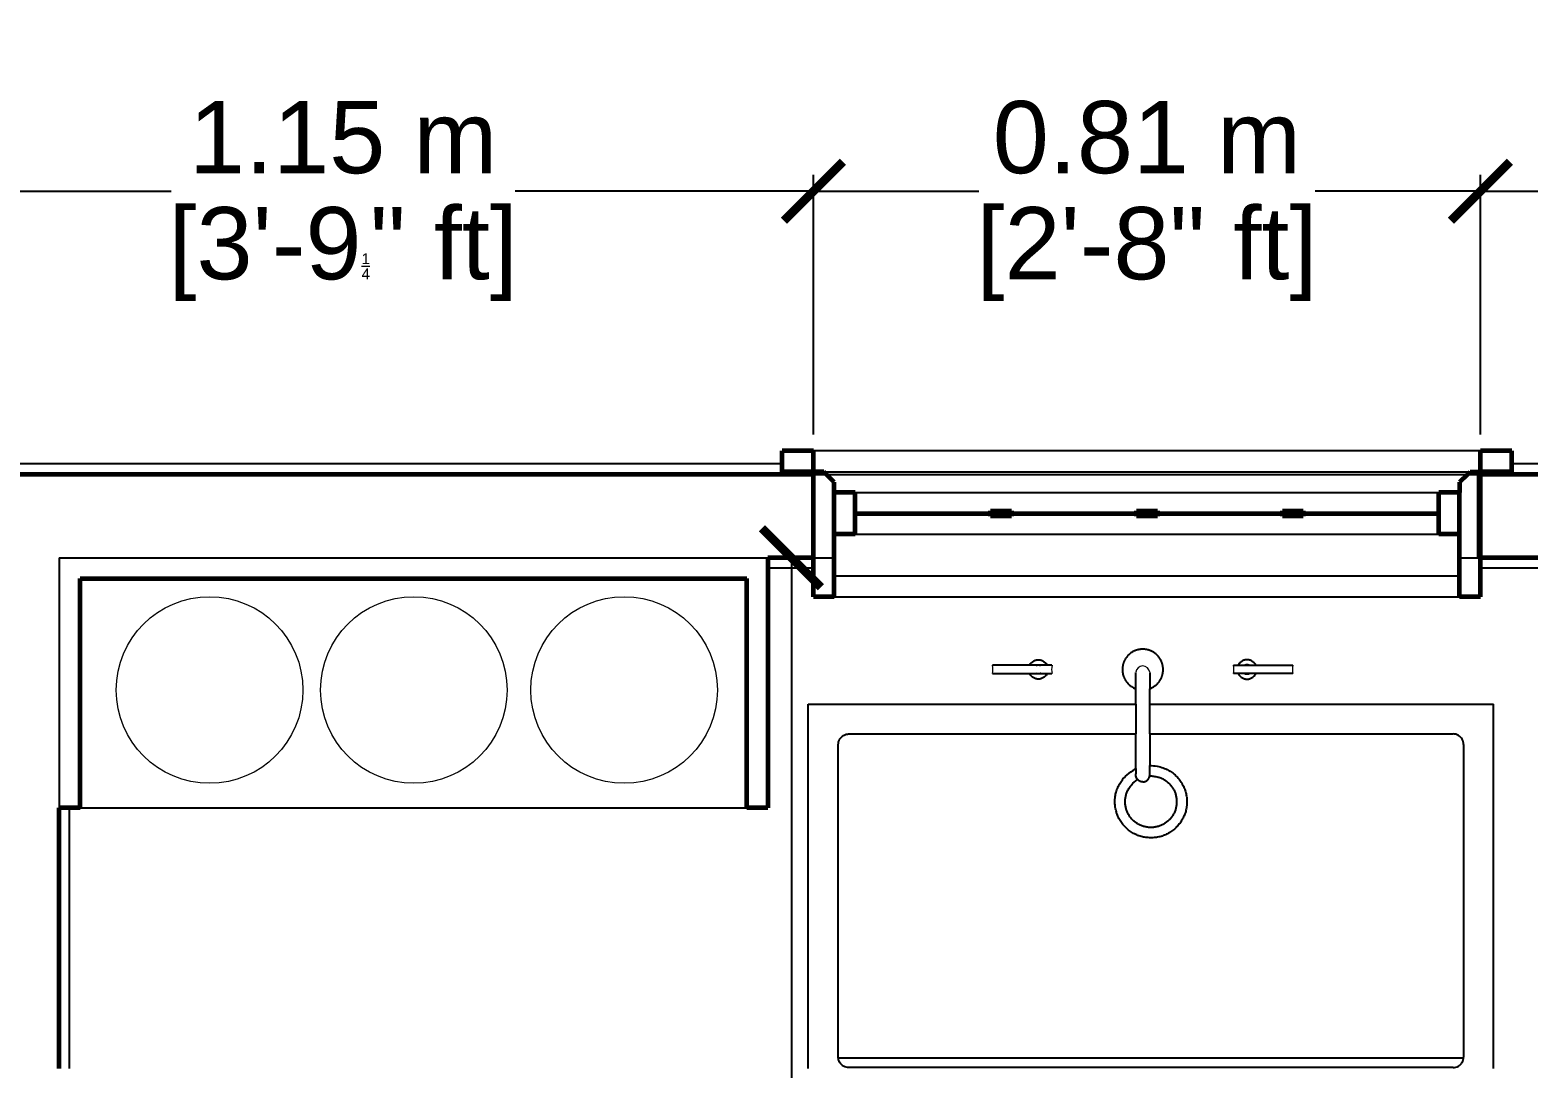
# Model space of a CAD drawing. Header units: metres. Extents: x 12.2 to 77.2, y 18.8 to 35.5.
# Drawn here: x 34.925 to 36.751, y 28.666 to 29.931 of the extents above; entities that cross this region are included whole.
import ezdxf

# ---------------------------------------------------------------- set-up
doc = ezdxf.new("R2010")
doc.units = ezdxf.units.M
doc.layers.get('Defpoints').update_dxf_attribs({"lineweight": 0})
doc.layers.add('0inne_gulv', color=7, linetype='Continuous', lineweight=13)
doc.layers.add('A-WALL', color=250, linetype='Continuous', lineweight=60)
doc.styles.add('TEXTS', font='swissl.ttf')
doc.dimstyles.new('Copy of DIMTEXT', dxfattribs={"dimscale": 0.3, "dimtxt": 0.22, "dimasz": 0.18, "dimexe": 0.05, "dimexo": 0.05, "dimgap": 0.05, "dimtad": 0, "dimzin": 1, "dimdsep": 46, "dimtxsty": 'TEXTS', "dimblk": 'ARCHTICK', "dimcen": 0.1, "dimclrd": 256, "dimclre": 6, "dimclrt": 7, "dimadec": 0, "dimazin": 0, "dimtfac": 0.15, "dimtix": 1, "dimtofl": 0, "dimtmove": 1, "dimatfit": 3, "dimldrblk": 'OPEN', "dimfxl": 1, "dimtolj": 1, "dimtzin": 0, "dimarcsym": 0})

# ---------------------------------------------------------------- blocks, each defined once
blk = doc.blocks.new('_ArchTick')
at = {"color": 0, "linetype": 'ByBlock', "const_width": 0.15}
blk.add_lwpolyline([(-0.5, -0.5), (0.5, 0.5)], dxfattribs=at)
blk = doc.blocks.new('*D33')
at = {"layer": '0inne_gulv', "color": 6, "lineweight": -2, "transparency": 16777216}
for p, q in [((34.734, 29.4329), (34.734, 29.7541)), ((35.8802, 29.4377), (35.8802, 29.7541))]:
    blk.add_line(p, q, dxfattribs=at)
at = {"layer": '0inne_gulv', "lineweight": -2, "transparency": 16777216}
for p, q in [((34.734, 29.7341), (35.0976, 29.7341)), ((35.8802, 29.7341), (35.5165, 29.7341))]:
    blk.add_line(p, q, dxfattribs=at)
at = {"layer": 'Defpoints', "color": 0, "transparency": 16777216}
for p in [(35.8802, 29.7341), (34.734, 29.4129), (35.8802, 29.4177)]:
    blk.add_point(p, dxfattribs=at)
at = {"layer": '0inne_gulv', "lineweight": -2, "transparency": 16777216, "xscale": 0.072, "yscale": 0.072, "zscale": 0.072, "rotation": 180}
blk.add_blockref('_ArchTick', (34.734, 29.7341), dxfattribs=at)
at = {"layer": '0inne_gulv', "lineweight": -2, "transparency": 16777216, "xscale": 0.072, "yscale": 0.072, "zscale": 0.072}
blk.add_blockref('_ArchTick', (35.8802, 29.7341), dxfattribs=at)
at = {"layer": '0inne_gulv', "color": 7, "transparency": 16777216, "char_height": 0.088, "attachment_point": 5, "style": 'TEXTS', "bg_fill": 3, "box_fill_scale": 1.1, "bg_fill_color": 256, "bg_fill_true_color": 13158600, "bg_fill_transparency": 0}
for s, insert in [('\\A1;1.15 m', (35.3071, 29.7994)), ('\\A1;[3\'-9{\\H0.15x;\\S1/4;}" ft]', (35.3071, 29.6575))]:
    blk.add_mtext(s, dxfattribs=dict(at, insert=insert))
blk = doc.blocks.new('_Open')
at = {"color": 0, "linetype": 'ByBlock', "lineweight": -2}
for p, q in [((-1, 0.167), (0, 0)), ((-1, -0.167), (0, 0)), ((0, 0), (-1, 0))]:
    blk.add_line(p, q, dxfattribs=at)
blk = doc.blocks.new('*D34')
at = {"layer": '0inne_gulv', "color": 6, "lineweight": -2, "transparency": 16777216}
for p, q in [((35.8802, 29.4377), (35.8802, 29.7541)), ((36.693, 29.4377), (36.693, 29.7541))]:
    blk.add_line(p, q, dxfattribs=at)
at = {"layer": '0inne_gulv', "lineweight": -2, "transparency": 16777216}
for p, q in [((35.8802, 29.7341), (36.0816, 29.7341)), ((36.693, 29.7341), (36.4915, 29.7341))]:
    blk.add_line(p, q, dxfattribs=at)
at = {"layer": 'Defpoints', "color": 0, "transparency": 16777216}
for p in [(36.693, 29.7341), (35.8802, 29.4177), (36.693, 29.4177)]:
    blk.add_point(p, dxfattribs=at)
at = {"layer": '0inne_gulv', "lineweight": -2, "transparency": 16777216, "xscale": 0.072, "yscale": 0.072, "zscale": 0.072, "rotation": 180}
blk.add_blockref('_ArchTick', (35.8802, 29.7341), dxfattribs=at)
at = {"layer": '0inne_gulv', "lineweight": -2, "transparency": 16777216, "xscale": 0.072, "yscale": 0.072, "zscale": 0.072}
blk.add_blockref('_ArchTick', (36.693, 29.7341), dxfattribs=at)
at = {"layer": '0inne_gulv', "color": 7, "transparency": 16777216, "char_height": 0.088, "attachment_point": 5, "style": 'TEXTS', "bg_fill": 3, "box_fill_scale": 1.1, "bg_fill_color": 256, "bg_fill_true_color": 13158600, "bg_fill_transparency": 0}
for s, insert in [('\\A1;0.81 m', (36.2866, 29.7994)), ('\\A1;[2\'-8" ft]', (36.2866, 29.6575))]:
    blk.add_mtext(s, dxfattribs=dict(at, insert=insert))
blk = doc.blocks.new('*D35')
at = {"layer": '0inne_gulv', "color": 6, "lineweight": -2, "transparency": 16777216}
for p, q in [((36.693, 29.4377), (36.693, 29.7541)), ((38.4806, 29.4149), (38.4806, 29.7541))]:
    blk.add_line(p, q, dxfattribs=at)
at = {"layer": '0inne_gulv', "lineweight": -2, "transparency": 16777216}
for p, q in [((36.693, 29.7341), (37.3448, 29.7341)), ((38.4806, 29.7341), (37.8288, 29.7341))]:
    blk.add_line(p, q, dxfattribs=at)
at = {"layer": 'Defpoints', "color": 0, "transparency": 16777216}
for p in [(38.4806, 29.7341), (36.693, 29.4177), (38.4806, 29.3949)]:
    blk.add_point(p, dxfattribs=at)
at = {"layer": '0inne_gulv', "lineweight": -2, "transparency": 16777216, "xscale": 0.072, "yscale": 0.072, "zscale": 0.072, "rotation": 180}
blk.add_blockref('_ArchTick', (36.693, 29.7341), dxfattribs=at)
at = {"layer": '0inne_gulv', "lineweight": -2, "transparency": 16777216, "xscale": 0.072, "yscale": 0.072, "zscale": 0.072}
blk.add_blockref('_ArchTick', (38.4806, 29.7341), dxfattribs=at)
at = {"layer": '0inne_gulv', "color": 7, "transparency": 16777216, "char_height": 0.088, "attachment_point": 5, "style": 'TEXTS', "bg_fill": 3, "box_fill_scale": 1.1, "bg_fill_color": 256, "bg_fill_true_color": 13158600, "bg_fill_transparency": 0}
for s, insert in [('\\A1;1.79 m', (37.5868, 29.7994)), ('\\A1;[5\'-10{\\H0.15x;\\S1/2;}" ft]', (37.5868, 29.6575))]:
    blk.add_mtext(s, dxfattribs=dict(at, insert=insert))
blk = doc.blocks.new('*D46')
at = {"layer": '0inne_gulv', "color": 6, "lineweight": -2, "transparency": 16777216}
for p, q in [((35.4934, 29.2875), (35.8734, 29.2875)), ((35.4934, 26.5316), (35.8734, 26.5316))]:
    blk.add_line(p, q, dxfattribs=at)
at = {"layer": '0inne_gulv', "lineweight": -2, "transparency": 16777216}
for p, q in [((35.8534, 29.2875), (35.8534, 28.119)), ((35.8534, 26.5316), (35.8534, 27.7001))]:
    blk.add_line(p, q, dxfattribs=at)
at = {"layer": 'Defpoints', "color": 0, "transparency": 16777216}
for p in [(34.9737, 29.2875), (35.8534, 29.2875), (34.9737, 26.5316)]:
    blk.add_point(p, dxfattribs=at)
at = {"layer": '0inne_gulv', "lineweight": -2, "transparency": 16777216, "xscale": 0.072, "yscale": 0.072, "zscale": 0.072}
for p, rotation in [((35.8534, 29.2875), 90), ((35.8534, 26.5316), 270)]:
    blk.add_blockref('_ArchTick', p, dxfattribs=dict(at, rotation=rotation))
at = {"layer": '0inne_gulv', "color": 7, "transparency": 16777216, "char_height": 0.088, "attachment_point": 5, "rotation": 90, "style": 'TEXTS', "bg_fill": 3, "box_fill_scale": 1.1, "bg_fill_color": 256, "bg_fill_true_color": 13158600, "bg_fill_transparency": 0}
for s, insert in [('\\A1;[9\'-0{\\H0.15x;\\S1/2;}" ft]', (35.93, 27.9096)), ('\\A1;2.76 m', (35.7881, 27.9096))]:
    blk.add_mtext(s, dxfattribs=dict(at, insert=insert))

msp = doc.modelspace()

# ---------------------------------------------------------------- linework, layer by layer
for p, q in [((36.693, 29.4177), (35.8802, 29.4177)), ((35.8421, 29.4018), (34.7721, 29.4018)), ((35.8929, 29.3923), (36.6803, 29.3923)), ((38.2622, 29.4018), (36.7311, 29.4018)), ((35.8802, 29.3891), (35.896, 29.3891)), ((35.896, 29.3891), (36.6771, 29.3891)), ((36.6771, 29.3891), (36.6915, 29.3891)), ((35.931, 29.3669), (36.6422, 29.3669)), ((35.931, 29.3161), (36.6422, 29.3161)), ((34.961, 29.2875), (35.8246, 29.2875)), ((34.961, 29.2875), (34.961, 28.9827)), ((35.8802, 29.2875), (35.9056, 29.2875)), ((36.6676, 29.2875), (36.6915, 29.2875)), ((35.8802, 29.2748), (35.8246, 29.2748)), ((36.6676, 29.2653), (35.9056, 29.2653)), ((36.7693, 29.2748), (36.693, 29.2748)), ((35.9056, 29.2399), (36.6676, 29.2399)), ((36.1433, 29.1565), (36.0985, 29.1565)), ((36.1517, 29.1565), (36.1433, 29.1565)), ((36.157, 29.1565), (36.1517, 29.1565)), ((36.1653, 29.1565), (36.157, 29.1565)), ((36.1709, 29.1565), (36.1653, 29.1565)), ((36.392, 29.1565), (36.3977, 29.1565)), ((36.3977, 29.1565), (36.406, 29.1565)), ((36.406, 29.1565), (36.4113, 29.1565)), ((36.4113, 29.1565), (36.4196, 29.1565)), ((36.4196, 29.1565), (36.4645, 29.1565)), ((36.0985, 29.1465), (36.1433, 29.1465)), ((36.1433, 29.1465), (36.1517, 29.1465)), ((36.1517, 29.1465), (36.1515, 29.1466)), ((36.1517, 29.1465), (36.157, 29.1465)), ((36.1572, 29.1466), (36.157, 29.1465)), ((36.157, 29.1465), (36.1653, 29.1465)), ((36.1653, 29.1465), (36.1709, 29.1465)), ((36.273, 29.1279), (36.273, 29.1479)), ((36.29, 29.1479), (36.29, 29.1279)), ((36.3977, 29.1465), (36.392, 29.1465)), ((36.406, 29.1465), (36.3977, 29.1465)), ((36.4058, 29.1466), (36.406, 29.1465)), ((36.4113, 29.1465), (36.406, 29.1465)), ((36.4113, 29.1465), (36.4115, 29.1466)), ((36.4196, 29.1465), (36.4113, 29.1465)), ((36.4645, 29.1465), (36.4196, 29.1465)), ((36.2718, 29.1282), (36.273, 29.1279)), ((36.273, 29.1093), (36.273, 29.1279)), ((36.29, 29.1093), (36.29, 29.1279)), ((35.8739, 28.6652), (35.8739, 29.1093)), ((35.8739, 29.1093), (36.273, 29.1093)), ((36.273, 29.1093), (36.273, 29.0728)), ((36.29, 29.1093), (36.709, 29.1093)), ((36.29, 29.0728), (36.29, 29.1093)), ((36.709, 28.6652), (36.709, 29.1093)), ((35.9109, 29.0634), (35.9114, 29.065)), ((35.9114, 29.065), (35.9121, 29.0665)), ((35.9121, 29.0665), (35.9131, 29.0679)), ((35.9131, 29.0679), (35.9142, 29.0691)), ((35.9142, 29.0691), (35.9154, 29.0702)), ((35.9154, 29.0702), (35.9168, 29.0711)), ((35.9168, 29.0711), (35.9183, 29.0719)), ((35.9183, 29.0719), (35.9199, 29.0724)), ((35.9199, 29.0724), (35.9215, 29.0727)), ((35.9215, 29.0727), (35.9231, 29.0728)), ((35.9231, 29.0728), (36.273, 29.0728)), ((36.273, 29.0306), (36.273, 29.0728)), ((36.29, 29.0728), (36.6597, 29.0728)), ((36.29, 29.0728), (36.29, 29.0343)), ((36.6614, 29.0727), (36.6597, 29.0728)), ((36.663, 29.0724), (36.6614, 29.0727)), ((36.6646, 29.0719), (36.663, 29.0724)), ((36.6661, 29.0711), (36.6646, 29.0719)), ((36.6675, 29.0702), (36.6661, 29.0711)), ((36.6687, 29.0691), (36.6675, 29.0702)), ((36.6698, 29.0679), (36.6687, 29.0691)), ((36.6707, 29.0665), (36.6698, 29.0679)), ((36.6715, 29.065), (36.6707, 29.0665)), ((36.672, 29.0634), (36.6715, 29.065)), ((35.9104, 29.0601), (35.9106, 29.0618)), ((35.9104, 28.6791), (35.9104, 29.0601)), ((35.9106, 29.0618), (35.9109, 29.0634)), ((36.6723, 29.0618), (36.672, 29.0634)), ((36.6724, 29.0601), (36.6723, 29.0618)), ((36.6724, 29.0601), (36.6724, 28.6791)), ((36.273, 29.0306), (36.273, 29.0244)), ((36.29, 29.0244), (36.29, 29.0343)), ((34.9737, 28.6652), (34.9737, 28.9827)), ((34.9864, 28.9827), (35.6758, 28.9827)), ((35.6758, 28.9827), (35.7992, 28.9827)), ((35.9105, 28.6779), (35.9104, 28.6791)), ((36.6724, 28.6779), (35.9105, 28.6779)), ((35.9106, 28.6775), (35.9105, 28.6779)), ((35.9109, 28.6758), (35.9106, 28.6775)), ((35.9114, 28.6743), (35.9109, 28.6758)), ((35.9121, 28.6728), (35.9114, 28.6743)), ((35.9131, 28.6714), (35.9121, 28.6728)), ((35.9142, 28.6701), (35.9131, 28.6714)), ((35.9154, 28.669), (35.9142, 28.6701)), ((35.9168, 28.6681), (35.9154, 28.669)), ((35.9183, 28.6674), (35.9168, 28.6681)), ((35.9199, 28.6669), (35.9183, 28.6674)), ((35.9215, 28.6665), (35.9199, 28.6669)), ((35.9231, 28.6664), (35.9215, 28.6665)), ((36.6597, 28.6664), (35.9231, 28.6664)), ((36.6597, 28.6664), (36.6614, 28.6665)), ((36.6614, 28.6665), (36.663, 28.6669)), ((36.663, 28.6669), (36.6646, 28.6674)), ((36.6646, 28.6674), (36.6661, 28.6681)), ((36.6661, 28.6681), (36.6675, 28.669)), ((36.6675, 28.669), (36.6687, 28.6701)), ((36.6687, 28.6701), (36.6698, 28.6714)), ((36.6698, 28.6714), (36.6707, 28.6728)), ((36.6707, 28.6728), (36.6715, 28.6743)), ((36.6715, 28.6743), (36.672, 28.6758)), ((36.672, 28.6758), (36.6723, 28.6775)), ((36.6723, 28.6775), (36.6724, 28.6779)), ((36.6724, 28.6779), (36.6724, 28.6791))]:
    msp.add_line(p, q)
for points in [[(36.29, 29.1279), (36.2905, 29.128), (36.291, 29.1283), (36.2917, 29.1286), (36.2923, 29.1289), (36.293, 29.1293), (36.2937, 29.1297), (36.2944, 29.1301), (36.295, 29.1305), (36.2956, 29.1309), (36.2962, 29.1313), (36.2968, 29.1317), (36.2973, 29.1321), (36.2977, 29.1325), (36.2982, 29.1329), (36.2987, 29.1333), (36.2991, 29.1337), (36.2995, 29.1341), (36.2999, 29.1346), (36.3003, 29.135), (36.3007, 29.1355), (36.3011, 29.136), (36.3014, 29.1364), (36.3018, 29.1369), (36.3021, 29.1374), (36.3025, 29.1379), (36.3028, 29.1384), (36.3031, 29.139), (36.3034, 29.1395), (36.3036, 29.14), (36.3039, 29.1406), (36.3042, 29.1411), (36.3044, 29.1417), (36.3046, 29.1422), (36.3048, 29.1428), (36.305, 29.1434), (36.3052, 29.144), (36.3054, 29.1446), (36.3056, 29.1452), (36.3057, 29.1458), (36.3058, 29.1464), (36.3059, 29.147), (36.306, 29.1476), (36.3061, 29.1482), (36.3062, 29.1488), (36.3063, 29.1494), (36.3063, 29.15), (36.3063, 29.1507), (36.3063, 29.1513), (36.3063, 29.1519), (36.3063, 29.1525), (36.3063, 29.1531), (36.3062, 29.1538), (36.3061, 29.1544), (36.306, 29.155), (36.3059, 29.1556), (36.3058, 29.1562), (36.3057, 29.1568), (36.3056, 29.1574), (36.3054, 29.158), (36.3052, 29.1586), (36.305, 29.1592), (36.3048, 29.1598), (36.3046, 29.1603), (36.3044, 29.1609), (36.3042, 29.1615), (36.3039, 29.162), (36.3036, 29.1626), (36.3034, 29.1631), (36.3031, 29.1636), (36.3028, 29.1641), (36.3025, 29.1647), (36.3021, 29.1652), (36.3018, 29.1657), (36.3014, 29.1661), (36.3011, 29.1666), (36.3007, 29.1671), (36.3003, 29.1675), (36.2999, 29.168), (36.2995, 29.1684), (36.2991, 29.1689), (36.2987, 29.1693), (36.2982, 29.1697), (36.2978, 29.1701), (36.2973, 29.1705), (36.2968, 29.1708), (36.2964, 29.1712), (36.2959, 29.1716), (36.2954, 29.1719), (36.2949, 29.1722), (36.2944, 29.1726), (36.2938, 29.1729), (36.2933, 29.1732), (36.2928, 29.1734), (36.2922, 29.1737), (36.2917, 29.174), (36.2911, 29.1742), (36.2906, 29.1744), (36.29, 29.1746), (36.2894, 29.1748), (36.2888, 29.175), (36.2882, 29.1752), (36.2876, 29.1753), (36.287, 29.1755), (36.2864, 29.1756), (36.2858, 29.1757), (36.2852, 29.1758), (36.2846, 29.1759), (36.284, 29.176), (36.2834, 29.176), (36.2827, 29.1761), (36.2821, 29.1761), (36.2815, 29.1761), (36.2809, 29.1761), (36.2803, 29.1761), (36.2796, 29.176), (36.279, 29.176), (36.2784, 29.1759), (36.2778, 29.1758), (36.2772, 29.1757), (36.2766, 29.1756), (36.276, 29.1755), (36.2754, 29.1753), (36.2748, 29.1752), (36.2742, 29.175), (36.2736, 29.1748), (36.273, 29.1746), (36.2725, 29.1744), (36.2719, 29.1742), (36.2713, 29.174), (36.2708, 29.1737), (36.2702, 29.1734), (36.2697, 29.1732), (36.2692, 29.1729), (36.2686, 29.1726), (36.2681, 29.1722), (36.2676, 29.1719), (36.2671, 29.1716), (36.2667, 29.1712), (36.2662, 29.1708), (36.2657, 29.1705), (36.2652, 29.1701), (36.2648, 29.1697), (36.2644, 29.1693), (36.2639, 29.1689), (36.2635, 29.1684), (36.2631, 29.168), (36.2627, 29.1675), (36.2623, 29.1671), (36.2619, 29.1666), (36.2616, 29.1661), (36.2612, 29.1657), (36.2609, 29.1652), (36.2606, 29.1647), (36.2602, 29.1641), (36.2599, 29.1636), (36.2596, 29.1631), (36.2594, 29.1626), (36.2591, 29.162), (36.2588, 29.1615), (36.2586, 29.1609), (36.2584, 29.1603), (36.2582, 29.1598), (36.258, 29.1592), (36.2578, 29.1586), (36.2576, 29.158), (36.2574, 29.1574), (36.2573, 29.1568), (36.2572, 29.1562), (36.2571, 29.1556), (36.257, 29.155), (36.2569, 29.1544), (36.2568, 29.1538), (36.2568, 29.1531), (36.2567, 29.1525), (36.2567, 29.1519), (36.2567, 29.1513), (36.2567, 29.1507), (36.2567, 29.15), (36.2568, 29.1494), (36.2568, 29.1488), (36.2569, 29.1482), (36.257, 29.1476), (36.2571, 29.147), (36.2572, 29.1464), (36.2573, 29.1458), (36.2574, 29.1452), (36.2576, 29.1446), (36.2578, 29.144), (36.258, 29.1434), (36.2582, 29.1428), (36.2584, 29.1422), (36.2586, 29.1417), (36.2588, 29.1411), (36.2591, 29.1406), (36.2594, 29.14), (36.2596, 29.1395), (36.2599, 29.139), (36.2602, 29.1384), (36.2606, 29.1379), (36.2609, 29.1374), (36.2612, 29.1369), (36.2616, 29.1364), (36.262, 29.1359), (36.2624, 29.1355), (36.2628, 29.135), (36.2632, 29.1345), (36.2637, 29.134), (36.2642, 29.1335), (36.2648, 29.1329), (36.2654, 29.1324), (36.2661, 29.1318), (36.267, 29.1312), (36.2679, 29.1305), (36.269, 29.1298), (36.2703, 29.1291), (36.2718, 29.1282)], [(36.1433, 29.1565), (36.1436, 29.157), (36.1439, 29.1575), (36.1444, 29.1582), (36.145, 29.1588), (36.1457, 29.1595), (36.1465, 29.1601), (36.1473, 29.1608), (36.1481, 29.1613), (36.1489, 29.1618), (36.1497, 29.1622), (36.1505, 29.1626), (36.1512, 29.1628), (36.152, 29.163), (36.1528, 29.1632), (36.1536, 29.1633), (36.1543, 29.1633), (36.1551, 29.1633), (36.1559, 29.1632), (36.1567, 29.163), (36.1574, 29.1628), (36.1582, 29.1626), (36.159, 29.1622), (36.1598, 29.1618), (36.1606, 29.1613), (36.1614, 29.1608), (36.1622, 29.1601), (36.163, 29.1595), (36.1637, 29.1588), (36.1643, 29.1582), (36.1648, 29.1575), (36.1651, 29.157), (36.1653, 29.1565)], [(36.1517, 29.1565), (36.1526, 29.1567), (36.1533, 29.1569), (36.1538, 29.157), (36.1543, 29.157), (36.1548, 29.157), (36.1554, 29.1569), (36.1561, 29.1567), (36.157, 29.1565)], [(36.4196, 29.1565), (36.4194, 29.157), (36.4191, 29.1575), (36.4186, 29.1582), (36.418, 29.1588), (36.4173, 29.1595), (36.4165, 29.1601), (36.4157, 29.1608), (36.4149, 29.1613), (36.4141, 29.1618), (36.4133, 29.1622), (36.4125, 29.1626), (36.4117, 29.1628), (36.411, 29.163), (36.4102, 29.1632), (36.4094, 29.1633), (36.4086, 29.1633), (36.4079, 29.1633), (36.4071, 29.1632), (36.4063, 29.163), (36.4055, 29.1628), (36.4048, 29.1626), (36.404, 29.1622), (36.4032, 29.1618), (36.4024, 29.1613), (36.4016, 29.1608), (36.4008, 29.1601), (36.4, 29.1595), (36.3993, 29.1588), (36.3987, 29.1582), (36.3982, 29.1575), (36.3979, 29.157), (36.3977, 29.1565)], [(36.4113, 29.1565), (36.4104, 29.1567), (36.4097, 29.1569), (36.4091, 29.157), (36.4086, 29.157), (36.4081, 29.157), (36.4076, 29.1569), (36.4069, 29.1567), (36.406, 29.1565)], [(36.1653, 29.1465), (36.1651, 29.146), (36.1648, 29.1455), (36.1643, 29.1448), (36.1637, 29.1442), (36.163, 29.1435), (36.1622, 29.1429), (36.1614, 29.1422), (36.1606, 29.1417), (36.1598, 29.1412), (36.159, 29.1408), (36.1582, 29.1404), (36.1574, 29.1402), (36.1567, 29.14), (36.1559, 29.1398), (36.1551, 29.1398), (36.1543, 29.1397), (36.1536, 29.1398), (36.1528, 29.1398), (36.152, 29.14), (36.1512, 29.1402), (36.1505, 29.1404), (36.1497, 29.1408), (36.1489, 29.1412), (36.1481, 29.1417), (36.1473, 29.1422), (36.1465, 29.1429), (36.1457, 29.1435), (36.145, 29.1442), (36.1444, 29.1448), (36.1439, 29.1455), (36.1436, 29.146), (36.1433, 29.1465)], [(36.157, 29.1465), (36.1561, 29.1463), (36.1554, 29.1461), (36.1548, 29.146), (36.1543, 29.146), (36.1538, 29.146), (36.1533, 29.1461), (36.1526, 29.1463), (36.1517, 29.1465)], [(36.3977, 29.1465), (36.3979, 29.146), (36.3982, 29.1455), (36.3987, 29.1448), (36.3993, 29.1442), (36.4, 29.1435), (36.4008, 29.1429), (36.4016, 29.1422), (36.4024, 29.1417), (36.4032, 29.1412), (36.404, 29.1408), (36.4048, 29.1404), (36.4055, 29.1402), (36.4063, 29.14), (36.4071, 29.1398), (36.4079, 29.1398), (36.4086, 29.1397), (36.4094, 29.1398), (36.4102, 29.1398), (36.411, 29.14), (36.4117, 29.1402), (36.4125, 29.1404), (36.4133, 29.1408), (36.4141, 29.1412), (36.4149, 29.1417), (36.4157, 29.1422), (36.4165, 29.1429), (36.4173, 29.1435), (36.418, 29.1442), (36.4186, 29.1448), (36.4191, 29.1455), (36.4194, 29.146), (36.4196, 29.1465)], [(36.406, 29.1465), (36.4069, 29.1463), (36.4076, 29.1461), (36.4081, 29.146), (36.4086, 29.146), (36.4091, 29.146), (36.4097, 29.1461), (36.4104, 29.1463), (36.4113, 29.1465)], [(36.29, 29.0343), (36.2923, 29.0343), (36.2946, 29.0342), (36.2968, 29.0339), (36.2989, 29.0336), (36.3009, 29.0331), (36.3028, 29.0326), (36.3047, 29.0321), (36.3064, 29.0315), (36.3081, 29.0308), (36.3096, 29.0302), (36.3111, 29.0295), (36.3124, 29.0288), (36.3138, 29.0281), (36.315, 29.0274), (36.3162, 29.0266), (36.3174, 29.0257), (36.3186, 29.0249), (36.3197, 29.024), (36.3208, 29.023), (36.3218, 29.022), (36.3228, 29.021), (36.3238, 29.02), (36.3248, 29.0189), (36.3257, 29.0178), (36.3266, 29.0167), (36.3274, 29.0155), (36.3282, 29.0143), (36.329, 29.0131), (36.3297, 29.0118), (36.3304, 29.0106), (36.3311, 29.0093), (36.3317, 29.008), (36.3322, 29.0067), (36.3327, 29.0053), (36.3332, 29.004), (36.3336, 29.0026), (36.334, 29.0012), (36.3343, 28.9998), (36.3346, 28.9984), (36.3349, 28.997), (36.3351, 28.9956), (36.3352, 28.9941), (36.3353, 28.9927), (36.3354, 28.9913), (36.3354, 28.9898), (36.3353, 28.9884), (36.3353, 28.9869), (36.3351, 28.9855), (36.335, 28.9841), (36.3347, 28.9827), (36.3345, 28.9813), (36.3341, 28.9799), (36.3338, 28.9785), (36.3334, 28.9771), (36.3329, 28.9757), (36.3324, 28.9744), (36.3319, 28.973), (36.3313, 28.9717), (36.3307, 28.9704), (36.33, 28.9692), (36.3293, 28.9679), (36.3285, 28.9667), (36.3277, 28.9655), (36.3269, 28.9643), (36.326, 28.9632), (36.3251, 28.962), (36.3242, 28.961), (36.3232, 28.9599), (36.3222, 28.9589), (36.3212, 28.9579), (36.3201, 28.9569), (36.319, 28.956), (36.3178, 28.9551), (36.3167, 28.9543), (36.3155, 28.9535), (36.3143, 28.9527), (36.313, 28.952), (36.3118, 28.9513), (36.3105, 28.9507), (36.3092, 28.9501), (36.3078, 28.9495), (36.3065, 28.949), (36.3051, 28.9485), (36.3038, 28.9481), (36.3024, 28.9477), (36.301, 28.9474), (36.2996, 28.9471), (36.2982, 28.9468), (36.2967, 28.9466), (36.2953, 28.9465), (36.2939, 28.9464), (36.2924, 28.9463), (36.291, 28.9463), (36.2896, 28.9464), (36.2881, 28.9465), (36.2867, 28.9466), (36.2853, 28.9468), (36.2838, 28.947), (36.2824, 28.9473), (36.281, 28.9476), (36.2796, 28.9479), (36.2783, 28.9484), (36.2769, 28.9488), (36.2755, 28.9493), (36.2742, 28.9498), (36.2729, 28.9504), (36.2716, 28.9511), (36.2703, 28.9517), (36.2691, 28.9524), (36.2679, 28.9532), (36.2667, 28.954), (36.2655, 28.9548), (36.2643, 28.9557), (36.2632, 28.9566), (36.2621, 28.9575), (36.2611, 28.9585), (36.2601, 28.9595), (36.2591, 28.9606), (36.2581, 28.9616), (36.2572, 28.9627), (36.2563, 28.9639), (36.2555, 28.965), (36.2547, 28.9662), (36.2539, 28.9675), (36.2532, 28.9687), (36.2525, 28.97), (36.2518, 28.9712), (36.2512, 28.9726), (36.2507, 28.9739), (36.2502, 28.9752), (36.2497, 28.9766), (36.2493, 28.978), (36.2489, 28.9793), (36.2485, 28.9807), (36.2483, 28.9821), (36.248, 28.9836), (36.2478, 28.985), (36.2477, 28.9864), (36.2476, 28.9879), (36.2475, 28.9893), (36.2475, 28.9907), (36.2475, 28.9922), (36.2476, 28.9936), (36.2478, 28.995), (36.2479, 28.9965), (36.2482, 28.9979), (36.2484, 28.9993), (36.2488, 29.0007), (36.2491, 29.0021), (36.2495, 29.0035), (36.25, 29.0048), (36.2505, 29.0062), (36.251, 29.0075), (36.2516, 29.0088), (36.2523, 29.0102), (36.253, 29.0115), (36.2538, 29.0128), (36.2546, 29.0142), (36.2556, 29.0155), (36.2567, 29.0169), (36.2578, 29.0184), (36.2591, 29.0199), (36.2606, 29.0214), (36.2624, 29.0231), (36.2645, 29.0248), (36.2669, 29.0266), (36.2697, 29.0285), (36.273, 29.0306)], [(36.29, 29.0218), (36.2906, 29.0219), (36.2915, 29.0218), (36.2926, 29.0218), (36.2937, 29.0216), (36.295, 29.0214), (36.2963, 29.0212), (36.2976, 29.021), (36.2989, 29.0207), (36.3001, 29.0204), (36.3012, 29.02), (36.3023, 29.0197), (36.3034, 29.0193), (36.3044, 29.0189), (36.3053, 29.0184), (36.3062, 29.018), (36.3071, 29.0175), (36.308, 29.0169), (36.3089, 29.0164), (36.3097, 29.0158), (36.3106, 29.0152), (36.3114, 29.0145), (36.3121, 29.0139), (36.3129, 29.0132), (36.3136, 29.0125), (36.3144, 29.0117), (36.315, 29.011), (36.3157, 29.0102), (36.3163, 29.0094), (36.317, 29.0086), (36.3175, 29.0077), (36.3181, 29.0068), (36.3186, 29.006), (36.3191, 29.0051), (36.3196, 29.0042), (36.32, 29.0032), (36.3204, 29.0023), (36.3208, 29.0013), (36.3212, 29.0004), (36.3215, 28.9994), (36.3218, 28.9984), (36.322, 28.9974), (36.3222, 28.9964), (36.3224, 28.9954), (36.3226, 28.9944), (36.3227, 28.9933), (36.3228, 28.9923), (36.3228, 28.9913), (36.3228, 28.9903), (36.3228, 28.9892), (36.3228, 28.9882), (36.3227, 28.9872), (36.3226, 28.9862), (36.3224, 28.9852), (36.3222, 28.9841), (36.322, 28.9831), (36.3218, 28.9821), (36.3215, 28.9812), (36.3212, 28.9802), (36.3208, 28.9792), (36.3204, 28.9783), (36.32, 28.9773), (36.3196, 28.9764), (36.3191, 28.9755), (36.3186, 28.9746), (36.3181, 28.9737), (36.3175, 28.9728), (36.317, 28.972), (36.3163, 28.9712), (36.3157, 28.9704), (36.315, 28.9696), (36.3144, 28.9688), (36.3136, 28.9681), (36.3129, 28.9674), (36.3121, 28.9667), (36.3114, 28.966), (36.3106, 28.9654), (36.3097, 28.9648), (36.3089, 28.9642), (36.308, 28.9636), (36.3071, 28.9631), (36.3062, 28.9626), (36.3053, 28.9621), (36.3044, 28.9617), (36.3035, 28.9613), (36.3025, 28.9609), (36.3015, 28.9605), (36.3006, 28.9602), (36.2996, 28.96), (36.2986, 28.9597), (36.2976, 28.9595), (36.2966, 28.9593), (36.2955, 28.9592), (36.2945, 28.959), (36.2935, 28.959), (36.2925, 28.9589), (36.2914, 28.9589), (36.2904, 28.9589), (36.2894, 28.959), (36.2884, 28.959), (36.2873, 28.9592), (36.2863, 28.9593), (36.2853, 28.9595), (36.2843, 28.9597), (36.2833, 28.96), (36.2823, 28.9602), (36.2814, 28.9605), (36.2804, 28.9609), (36.2794, 28.9613), (36.2785, 28.9617), (36.2776, 28.9621), (36.2766, 28.9626), (36.2757, 28.9631), (36.2749, 28.9636), (36.274, 28.9642), (36.2732, 28.9648), (36.2723, 28.9654), (36.2715, 28.966), (36.2707, 28.9667), (36.27, 28.9674), (36.2692, 28.9681), (36.2685, 28.9688), (36.2678, 28.9696), (36.2672, 28.9704), (36.2665, 28.9712), (36.2659, 28.972), (36.2653, 28.9728), (36.2648, 28.9737), (36.2643, 28.9746), (36.2638, 28.9755), (36.2633, 28.9764), (36.2629, 28.9773), (36.2624, 28.9783), (36.2621, 28.9792), (36.2617, 28.9802), (36.2614, 28.9812), (36.2611, 28.9821), (36.2609, 28.9831), (36.2607, 28.9841), (36.2605, 28.9852), (36.2603, 28.9862), (36.2602, 28.9872), (36.2601, 28.9882), (36.2601, 28.9892), (36.2601, 28.9903), (36.2601, 28.9913), (36.2601, 28.9923), (36.2602, 28.9933), (36.2603, 28.9944), (36.2605, 28.9954), (36.2607, 28.9964), (36.2609, 28.9974), (36.2611, 28.9984), (36.2614, 28.9994), (36.2617, 29.0004), (36.2621, 29.0014), (36.2625, 29.0024), (36.263, 29.0034), (36.2635, 29.0044), (36.264, 29.0054), (36.2647, 29.0065), (36.2654, 29.0076), (36.2662, 29.0088), (36.2672, 29.01), (36.2683, 29.0113), (36.2696, 29.0127), (36.2711, 29.0141), (36.273, 29.0157), (36.2751, 29.0174)], [(36.2815, 29.0144), (36.2809, 29.0145), (36.2804, 29.0146), (36.2799, 29.0147), (36.2795, 29.0147), (36.2792, 29.0148), (36.2789, 29.0149), (36.2786, 29.015), (36.2783, 29.0151), (36.2781, 29.0152), (36.2779, 29.0153), (36.2777, 29.0154), (36.2775, 29.0155), (36.2773, 29.0156), (36.2771, 29.0157), (36.2769, 29.0158), (36.2768, 29.0159), (36.2766, 29.016), (36.2764, 29.0162), (36.2763, 29.0163), (36.2761, 29.0164), (36.276, 29.0165), (36.2758, 29.0166), (36.2757, 29.0167), (36.2756, 29.0168), (36.2755, 29.0169), (36.2754, 29.017), (36.2753, 29.0171), (36.2753, 29.0172), (36.2752, 29.0172), (36.2752, 29.0173), (36.2751, 29.0174), (36.275, 29.0175), (36.275, 29.0175), (36.2749, 29.0176), (36.2748, 29.0177), (36.2747, 29.0178), (36.2746, 29.0179), (36.2746, 29.0181), (36.2745, 29.0182), (36.2744, 29.0183), (36.2743, 29.0185), (36.2742, 29.0186), (36.2741, 29.0188), (36.274, 29.019), (36.2739, 29.0191), (36.2738, 29.0193), (36.2737, 29.0195), (36.2737, 29.0197), (36.2736, 29.0199), (36.2735, 29.0201), (36.2734, 29.0203), (36.2734, 29.0205), (36.2733, 29.0207), (36.2733, 29.0209), (36.2732, 29.0211), (36.2732, 29.0213), (36.2731, 29.0215), (36.2731, 29.0217), (36.2731, 29.0219), (36.273, 29.0221), (36.273, 29.0223), (36.273, 29.0225), (36.273, 29.0227), (36.273, 29.0228), (36.273, 29.0229), (36.273, 29.0231), (36.273, 29.0232), (36.273, 29.0233), (36.273, 29.0235), (36.273, 29.0237), (36.273, 29.024), (36.273, 29.0244)], [(36.2815, 29.0144), (36.2821, 29.0145), (36.2826, 29.0146), (36.2831, 29.0147), (36.2835, 29.0147), (36.2838, 29.0148), (36.2841, 29.0149), (36.2844, 29.015), (36.2847, 29.0151), (36.2849, 29.0152), (36.2851, 29.0153), (36.2853, 29.0154), (36.2855, 29.0155), (36.2857, 29.0156), (36.2859, 29.0157), (36.2861, 29.0158), (36.2863, 29.0159), (36.2864, 29.016), (36.2866, 29.0162), (36.2868, 29.0163), (36.2869, 29.0164), (36.2871, 29.0166), (36.2872, 29.0167), (36.2874, 29.0168), (36.2875, 29.017), (36.2877, 29.0171), (36.2878, 29.0173), (36.288, 29.0174), (36.2881, 29.0176), (36.2882, 29.0177), (36.2883, 29.0179), (36.2885, 29.0181), (36.2886, 29.0182), (36.2887, 29.0184), (36.2888, 29.0186), (36.2889, 29.0188), (36.289, 29.019), (36.2891, 29.0191), (36.2892, 29.0193), (36.2893, 29.0195), (36.2894, 29.0197), (36.2894, 29.0199), (36.2895, 29.0201), (36.2896, 29.0203), (36.2896, 29.0205), (36.2897, 29.0207), (36.2897, 29.0208), (36.2898, 29.021), (36.2898, 29.0211), (36.2899, 29.0212), (36.2899, 29.0214), (36.2899, 29.0215), (36.2899, 29.0216), (36.2899, 29.0216), (36.2899, 29.0217), (36.29, 29.0218), (36.29, 29.0219), (36.29, 29.022), (36.29, 29.0222), (36.29, 29.0223), (36.29, 29.0224), (36.29, 29.0225), (36.29, 29.0227), (36.29, 29.0228), (36.29, 29.0229), (36.2901, 29.023), (36.2901, 29.0231), (36.2901, 29.0232), (36.2901, 29.0234), (36.2901, 29.0235), (36.2901, 29.0237), (36.29, 29.024), (36.29, 29.0244)]]:
    msp.add_lwpolyline(points)
at = {"layer": '0inne_gulv'}
for centre in [(35.1443, 29.1264), (35.3932, 29.1264), (35.6495, 29.1264)]:
    msp.add_circle(centre, 0.1137, dxfattribs=at)
for centre, radius, start, end in [((36.0746, 29.1515), 0.0244, 348.1925, 11.8078), ((36.1945, 29.1515), 0.0241, 168.0516, 191.9484), ((36.2815, 29.1473), 0.00847, 4.6461, 175.3539), ((36.3684, 29.1515), 0.0241, 348.0516, 11.9484), ((36.4884, 29.1515), 0.0244, 168.1922, 191.8075)]:
    msp.add_arc(centre, radius, start, end, dxfattribs=at)
at = {"layer": 'A-WALL'}
for p, q in [((35.8802, 29.4177), (35.8421, 29.4177)), ((35.8421, 29.4018), (35.8421, 29.4177)), ((35.8802, 29.3923), (35.8802, 29.4177)), ((36.693, 29.3923), (36.693, 29.4177)), ((36.7311, 29.4177), (36.693, 29.4177)), ((36.7311, 29.4018), (36.7311, 29.4177)), ((35.8421, 29.3923), (35.8421, 29.4018)), ((35.8802, 29.3923), (35.8421, 29.3923)), ((35.8929, 29.3923), (35.8802, 29.3923)), ((35.8802, 29.3891), (35.8802, 29.3923)), ((35.896, 29.3891), (35.8929, 29.3923)), ((36.6771, 29.3891), (36.6803, 29.3923)), ((36.6803, 29.3923), (36.693, 29.3923)), ((36.7311, 29.3923), (36.693, 29.3923)), ((36.693, 29.3891), (36.693, 29.3923)), ((36.7311, 29.3923), (36.7311, 29.4018)), ((35.8802, 29.3891), (34.7721, 29.3891)), ((35.8802, 29.2875), (35.8802, 29.3891)), ((35.9056, 29.3796), (35.896, 29.3891)), ((35.9056, 29.3669), (35.9056, 29.3796)), ((36.6771, 29.3891), (36.6676, 29.3796)), ((36.6676, 29.3796), (36.6676, 29.3669)), ((36.6915, 29.2875), (36.6915, 29.3891)), ((36.6915, 29.3891), (36.693, 29.3891)), ((38.4806, 29.3891), (36.693, 29.3891)), ((36.693, 29.2875), (36.693, 29.3891)), ((35.9056, 29.3161), (35.9056, 29.3669)), ((35.931, 29.3669), (35.9056, 29.3669)), ((35.931, 29.3415), (35.931, 29.3669)), ((36.6422, 29.3415), (36.6422, 29.3669)), ((36.6676, 29.3669), (36.6422, 29.3669)), ((36.6676, 29.3161), (36.6676, 29.3669)), ((35.931, 29.3415), (36.0961, 29.3415)), ((35.931, 29.3161), (35.931, 29.3415)), ((36.0961, 29.3415), (36.0961, 29.3447)), ((36.0961, 29.3447), (36.1215, 29.3447)), ((36.0961, 29.3415), (36.1215, 29.3415)), ((36.0961, 29.3383), (36.0961, 29.3415)), ((36.1215, 29.3383), (36.0961, 29.3383)), ((36.1215, 29.3447), (36.1215, 29.3415)), ((36.1215, 29.3415), (36.2739, 29.3415)), ((36.1215, 29.3415), (36.1215, 29.3383)), ((36.2739, 29.3415), (36.2739, 29.3447)), ((36.2739, 29.3447), (36.2993, 29.3447)), ((36.2739, 29.3383), (36.2739, 29.3415)), ((36.2739, 29.3415), (36.2993, 29.3415)), ((36.2993, 29.3383), (36.2739, 29.3383)), ((36.2993, 29.3447), (36.2993, 29.3415)), ((36.2993, 29.3415), (36.2993, 29.3383)), ((36.2993, 29.3415), (36.4517, 29.3415)), ((36.4517, 29.3415), (36.4517, 29.3447)), ((36.4517, 29.3447), (36.4771, 29.3447)), ((36.4517, 29.3415), (36.4771, 29.3415)), ((36.4517, 29.3383), (36.4517, 29.3415)), ((36.4771, 29.3383), (36.4517, 29.3383)), ((36.4771, 29.3447), (36.4771, 29.3415)), ((36.4771, 29.3415), (36.4771, 29.3383)), ((36.4771, 29.3415), (36.6422, 29.3415)), ((36.6422, 29.3161), (36.6422, 29.3415)), ((35.931, 29.3161), (35.9056, 29.3161)), ((35.9056, 29.2875), (35.9056, 29.3161)), ((36.6676, 29.3161), (36.6422, 29.3161)), ((36.6676, 29.2875), (36.6676, 29.3161)), ((35.8802, 29.2875), (35.8246, 29.2875)), ((35.8246, 29.2875), (35.8246, 29.2748)), ((35.8802, 29.2748), (35.8802, 29.2875)), ((35.9056, 29.2653), (35.9056, 29.2875)), ((36.6676, 29.2653), (36.6676, 29.2875)), ((36.693, 29.2875), (36.6915, 29.2875)), ((36.7693, 29.2875), (36.693, 29.2875)), ((36.693, 29.2748), (36.693, 29.2875)), ((35.8246, 29.2748), (35.8246, 28.9827)), ((35.8802, 29.2399), (35.8802, 29.2748)), ((35.9056, 29.2399), (35.9056, 29.2653)), ((36.6676, 29.2399), (36.6676, 29.2653)), ((36.693, 29.2399), (36.693, 29.2748)), ((34.9864, 29.2621), (35.7992, 29.2621)), ((34.9864, 28.9827), (34.9864, 29.2621)), ((35.7992, 28.9827), (35.7992, 29.2621)), ((35.9056, 29.2399), (35.8802, 29.2399)), ((36.693, 29.2399), (36.6676, 29.2399)), ((34.9737, 28.9827), (34.961, 28.9827)), ((34.961, 28.6652), (34.961, 28.9827)), ((34.9864, 28.9827), (34.9737, 28.9827)), ((35.8246, 28.9827), (35.7992, 28.9827))]:
    msp.add_line(p, q, dxfattribs=at)

# ---------------------------------------------------------------- next in the draw order: dimensions: what is measured, and where the dimension line sits
at = {"layer": '0inne_gulv'}
dim = msp.add_linear_dim(base=(35.8802, 29.7341), p1=(34.734, 29.4129), p2=(35.8802, 29.4177), dimstyle='Copy of DIMTEXT', override={"dimscale": 0.4, "dimpost": ' m\\X', "dimfxl": 0.9, "dimfxlon": 1, "dimtfill": 1}, dxfattribs=at)
dim.commit()
dim.dimension.update_dxf_attribs({"geometry": '*D33', "text_midpoint": (35.3071, 29.7341)})
dim = msp.add_linear_dim(base=(35.8534, 29.2875), p1=(34.9737, 26.5316), p2=(34.9737, 29.2875), angle=90, dimstyle='Copy of DIMTEXT', override={"dimscale": 0.4, "dimpost": ' m\\X', "dimfxl": 0.9, "dimfxlon": 1, "dimtfill": 1}, dxfattribs=at)
dim.commit()
dim.dimension.update_dxf_attribs({"geometry": '*D46', "text_midpoint": (35.8534, 27.9096)})

# ---------------------------------------------------------------- next in the draw order: dimensions: what is measured, and where the dimension line sits
dim = msp.add_linear_dim(base=(36.693, 29.7341), p1=(35.8802, 29.4177), p2=(36.693, 29.4177), dimstyle='Copy of DIMTEXT', override={"dimscale": 0.4, "dimpost": ' m\\X', "dimfxl": 0.9, "dimfxlon": 1, "dimtfill": 1}, dxfattribs=at)
dim.commit()
dim.dimension.update_dxf_attribs({"geometry": '*D34', "text_midpoint": (36.2866, 29.7341)})

# ---------------------------------------------------------------- next in the draw order: dimensions: what is measured, and where the dimension line sits
dim = msp.add_linear_dim(base=(38.4806, 29.7341), p1=(36.693, 29.4177), p2=(38.4806, 29.3949), dimstyle='Copy of DIMTEXT', override={"dimscale": 0.4, "dimpost": ' m\\X', "dimfxl": 0.9, "dimfxlon": 1, "dimtfill": 1}, dxfattribs=at)
dim.commit()
dim.dimension.update_dxf_attribs({"geometry": '*D35', "text_midpoint": (37.5868, 29.7341)})

doc.saveas('drawing.dxf')
